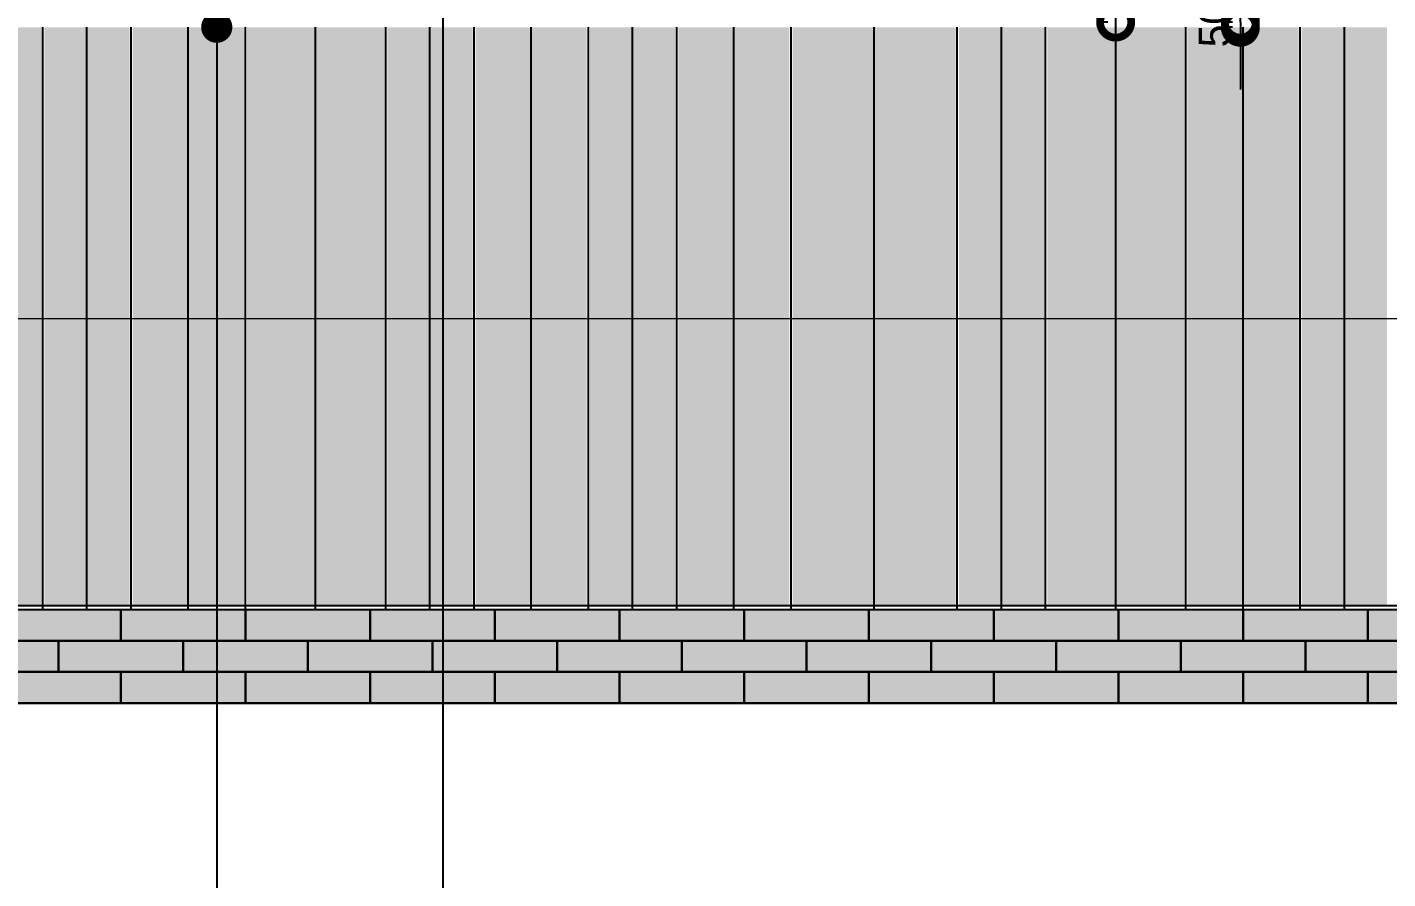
# Model space of a CAD drawing. Extents: x -430745 to 210250, y -41033 to 148500.
# Drawn here: x 98895 to 111988, y 35740 to 43929 of the extents above; entities that cross this region are included whole.
import ezdxf
from ezdxf.xclip import XClip

# ---------------------------------------------------------------- set-up
doc = ezdxf.new("R2010")
doc.units = 0
doc.header["$LTSCALE"] = 250
doc.header["$MEASUREMENT"] = 0
doc.header["$XCLIPFRAME"] = 2
doc.linetypes.add('ACAD_ISO05W100', pattern=[33, 24, -3, 0, -3, 0, -3])
doc.layers.get('0').update_dxf_attribs({"linetype": 'CONTINUOUS'})
doc.layers.get('Defpoints').update_dxf_attribs({"linetype": 'CONTINUOUS'})
for name, color, linetype in [('A-CEN', 1, 'CONTINUOUS'), ('A-DIM', 7, 'CONTINUOUS'), ('A-ELE-253', 253, 'CONTINUOUS'), ('A-ELE-7', 7, 'CONTINUOUS'), ('A-ELE-8', 8, 'CONTINUOUS'), ('A-ELE-8 해치', 8, 'CONTINUOUS'), ('A-ELE-8 해치(세로)', 8, 'CONTINUOUS'), ('A-HAT', 8, 'CONTINUOUS'), ('A-SITE', 2, 'ACAD_ISO05W100')]:
    doc.layers.add(name, color=color, linetype=linetype)
doc.layers.add('A-ELE-9', color=9, linetype='CONTINUOUS', lineweight=5)
doc.layers.add('NOPLOT', color=193, linetype='CONTINUOUS', plot=False)
doc.layers.add('NOPLOT-TEXT', color=41, linetype='CONTINUOUS', plot=False)
doc.styles.add('Gdim', font='')
doc.styles.get('Gdim').set_extended_font_data('Dotum')
doc.dimstyles.new('Gdim100', dxfattribs={"dimscale": 100, "dimtxt": 3, "dimasz": 6, "dimexe": 1.5, "dimexo": 2, "dimgap": 1, "dimtad": 1, "dimdec": 0, "dimzin": 0, "dimdsep": 46, "dimtxsty": 'Gdim', "dimblk": 'DOTSMALL', "dimcen": 1.5, "dimdle": 1.5, "dimclrd": 1, "dimclre": 1, "dimclrt": 256, "dimazin": 0, "dimtfac": 1, "dimtdec": 0, "dimtix": 1, "dimtmove": 2, "dimatfit": 3, "dimldrblk": 'DOTSMALL', "dimfxl": 1.5, "dimtolj": 1, "dimtzin": 0, "dimlwd": -1, "dimlwe": -1, "dimarcsym": 0})

# ---------------------------------------------------------------- blocks, each defined once
blk = doc.blocks.new('A-CEN-NORTH1')
at = {"layer": 'A-CEN'}
for p, q in [((14568911.9, -182238.1), (14568911.9, -289571.4)), ((14490100, -272425.9, 0), (14592511.9, -272425.9, 0))]:
    blk.add_line(p, q, dxfattribs=at)
blk = doc.blocks.new('_DotSmall')
at = {"color": 0, "linetype": 'ByBlock', "const_width": 0.5}
blk.add_lwpolyline([(-0.0625, 0, 1), (0.0625, 0, 1)], format="xyb", close=True, dxfattribs=at)
blk = doc.blocks.new('*D342')
at = {"layer": 'Defpoints', "color": 0, "transparency": 16777216}
for p in [(109495, 46454, 0), (109369, 43979), (109495, 43979, 0)]:
    blk.add_point(p, dxfattribs=at)
at = {"layer": 'NOPLOT', "color": 1, "transparency": 16777216}
for p, q in [((109369, 46604), (109369, 43829)), ((109295, 46454), (109219, 46454)), ((109295, 43979), (109219, 43979))]:
    blk.add_line(p, q, dxfattribs=at)
at = {"layer": 'NOPLOT', "color": 1, "transparency": 16777216, "xscale": 600, "yscale": 600, "zscale": 600}
for p, rotation in [((109369, 46454), 90), ((109369, 43979), 270)]:
    blk.add_blockref('_DotSmall', p, dxfattribs=dict(at, rotation=rotation))
at = {"layer": 'NOPLOT', "transparency": 16777216, "insert": (109119, 45216), "char_height": 300, "attachment_point": 5, "rotation": 90, "style": 'Gdim'}
blk.add_mtext('\\A1;2475', dxfattribs=at)
blk = doc.blocks.new('*D345')
at = {"layer": 'Defpoints', "color": 0, "transparency": 16777216}
for p in [(110569, 52479), (110695, 52479), (110695, 52429), (72095, 37429), (79695, 37429), (79695, 36904)]:
    blk.add_point(p, dxfattribs=at)
at = {"layer": 'NOPLOT', "color": 1, "transparency": 16777216}
for p, q in [((110569, 52479), (110569, 53079)), ((110495, 52479), (110419, 52479)), ((110495, 52429), (110419, 52429)), ((110569, 52429), (110569, 52479)), ((110569, 52429), (110569, 51829)), ((72095, 37229), (72095, 36754)), ((79695, 37229), (79695, 36754)), ((71945, 36904), (79845, 36904))]:
    blk.add_line(p, q, dxfattribs=at)
at = {"layer": 'NOPLOT', "color": 1, "transparency": 16777216, "xscale": 600, "yscale": 600, "zscale": 600}
for p, rotation in [((110569, 52479), 270), ((110569, 52429), 90), ((72095, 36904), 180)]:
    blk.add_blockref('_DotSmall', p, dxfattribs=dict(at, rotation=rotation))
blk.add_blockref('_DotSmall', (79695, 36904), dxfattribs=at)
at = {"layer": 'NOPLOT', "transparency": 16777216, "insert": (110319, 52454), "char_height": 300, "attachment_point": 5, "rotation": 90, "style": 'Gdim'}
blk.add_mtext('\\A1;50', dxfattribs=at)
at = {"layer": 'NOPLOT', "transparency": 16777216, "insert": (75895, 37183), "char_height": 300, "attachment_point": 5, "style": 'Gdim'}
blk.add_mtext('\\A1;7,600', dxfattribs=at)
blk = doc.blocks.new('*D346')
at = {"layer": 'Defpoints', "color": 0, "transparency": 16777216}
for p in [(110569, 43929), (110695, 43979, 0), (110695, 43929)]:
    blk.add_point(p, dxfattribs=at)
at = {"layer": 'NOPLOT', "color": 1, "transparency": 16777216}
for p, q in [((110569, 43979), (110569, 44579)), ((110495, 43979), (110419, 43979)), ((110495, 43929), (110419, 43929)), ((110569, 43979), (110569, 43929)), ((110569, 43929), (110569, 43329))]:
    blk.add_line(p, q, dxfattribs=at)
at = {"layer": 'NOPLOT', "color": 1, "transparency": 16777216, "xscale": 600, "yscale": 600, "zscale": 600}
for p, rotation in [((110569, 43979), 270), ((110569, 43929), 90)]:
    blk.add_blockref('_DotSmall', p, dxfattribs=dict(at, rotation=rotation))
at = {"layer": 'NOPLOT', "transparency": 16777216, "insert": (110319, 43954), "char_height": 300, "attachment_point": 5, "rotation": 90, "style": 'Gdim'}
blk.add_mtext('\\A1;50', dxfattribs=at)
blk = doc.blocks.new('A$C5877d68e')
at = {"layer": 'A-ELE-7'}
for p, q in [((60375, 600, 0), (60375, 6200, 0)), ((61350, 600, 0), (61350, 6200, 0)), ((62575, 600, 0), (62575, 6200, 0)), ((63675, 600, 0), (63675, 6200, 0)), ((64650, 600, 0), (64650, 6200, 0)), ((65625, 600, 0), (65625, 6200, 0)), ((66600, 600, 0), (66600, 6200, 0)), ((67950, 600, 0), (67950, 6200, 0)), ((69175, 600, 0), (69175, 6200, 0)), ((70275, 600, 0), (70275, 6200, 0)), ((71500, 600, 0), (71500, 6200, 0)), ((72475, 600, 0), (72475, 6200, 0))]:
    blk.add_line(p, q, dxfattribs=at)
at = {"layer": 'A-ELE-8'}
for p, q in [((59950, 600, 0), (59950, 6200, 0)), ((60800, 600, 0), (60800, 6200, 0)), ((61900, 600, 0), (61900, 6200, 0)), ((63250, 600, 0), (63250, 6200, 0)), ((64100, 600, 0), (64100, 6200, 0)), ((65200, 600, 0), (65200, 6200, 0)), ((66050, 600, 0), (66050, 6200, 0)), ((67150, 600, 0), (67150, 6200, 0)), ((68750, 600, 0), (68750, 6200, 0)), ((69600, 600, 0), (69600, 6200, 0)), ((70950, 600, 0), (70950, 6200, 0)), ((72050, 600, 0), (72050, 6200, 0))]:
    blk.add_line(p, q, dxfattribs=at)
blk = doc.blocks.new('*U203')
for p, q in [((20400, 0), (20400, 300)), ((21600, 0), (21600, 300)), ((22800, 0), (22800, 300)), ((24000, 0), (24000, 300)), ((25200, 0), (25200, 300)), ((26400, 0), (26400, 300)), ((27600, 0), (27600, 300)), ((28800, 0), (28800, 300)), ((30000, 0), (30000, 300)), ((31200, 0), (31200, 300)), ((32400, 0), (32400, 300))]:
    blk.add_line(p, q)
at = {"layer": 'NOPLOT'}
for points in [[(19200, 300), (20400, 300), (20400, 0), (19200, 0)], [(20400, 300), (21600, 300), (21600, 0), (20400, 0)], [(21600, 300), (22800, 300), (22800, 0), (21600, 0)], [(22800, 300), (24000, 300), (24000, 0), (22800, 0)], [(24000, 300), (25200, 300), (25200, 0), (24000, 0)], [(25200, 300), (26400, 300), (26400, 0), (25200, 0)], [(26400, 300), (27600, 300), (27600, 0), (26400, 0)], [(27600, 300), (28800, 300), (28800, 0), (27600, 0)], [(28800, 300), (30000, 300), (30000, 0), (28800, 0)], [(30000, 300), (31200, 300), (31200, 0), (30000, 0)], [(31200, 300), (32400, 300), (32400, 0), (31200, 0)], [(32400, 300), (33600, 300), (33600, 0), (32400, 0)]]:
    blk.add_lwpolyline(points, close=True, dxfattribs=at)
blk = doc.blocks.new('*U300')
for p, q in [((19200, 0), (19200, 300)), ((20400, 0), (20400, 300)), ((21600, 0), (21600, 300)), ((22800, 0), (22800, 300)), ((24000, 0), (24000, 300)), ((25200, 0), (25200, 300)), ((26400, 0), (26400, 300)), ((27600, 0), (27600, 300)), ((28800, 0), (28800, 300)), ((30000, 0), (30000, 300)), ((31200, 0), (31200, 300))]:
    blk.add_line(p, q)
at = {"layer": 'NOPLOT'}
for points in [[(18000, 300), (19200, 300), (19200, 0), (18000, 0)], [(19200, 300), (20400, 300), (20400, 0), (19200, 0)], [(20400, 300), (21600, 300), (21600, 0), (20400, 0)], [(21600, 300), (22800, 300), (22800, 0), (21600, 0)], [(22800, 300), (24000, 300), (24000, 0), (22800, 0)], [(24000, 300), (25200, 300), (25200, 0), (24000, 0)], [(25200, 300), (26400, 300), (26400, 0), (25200, 0)], [(26400, 300), (27600, 300), (27600, 0), (26400, 0)], [(27600, 300), (28800, 300), (28800, 0), (27600, 0)], [(28800, 300), (30000, 300), (30000, 0), (28800, 0)], [(30000, 300), (31200, 300), (31200, 0), (30000, 0)], [(31200, 300), (32400, 300), (32400, 0), (31200, 0)]]:
    blk.add_lwpolyline(points, close=True, dxfattribs=at)

msp = doc.modelspace()

# ---------------------------------------------------------------- hatches: boundary and pattern name
at = {"layer": 'A-ELE-253'}
h = msp.add_hatch(dxfattribs=at)
h.set_pattern_fill('AR-CONC', color=256, scale=3)
h.set_pattern_definition([(50, (-420500, 0), (546.554, -47.81726), [57.15, -628.65]), (355, (-420500, 0), (-105.7285, 573.1699), [45.72, -502.92]), (100.451, (-420454.45, -4), (440.8275, 525.35006), [48.57, -534.27]), (46.1842, (-420500, 152.4), (813.2371, -126.127), [85.725, -942.975]), (96.6356, (-420432.2, 141.9), (712.2127, 742.2767), [72.855, -801.405]), (351.184, (-420500, 152.4), (712.2138, 742.2754), [68.58, -754.38]), (21, (-420423.8, 114.3), (454.84464, -306.79656), [57.15, -628.65]), (326, (-420423.8, 114.3), (185.4061, 552.5639), [45.72, -502.92]), (71.4514, (-420385.9, 88.73), (640.24947, 245.76857), [48.57, -534.27]), (37.5, (-420500, 0), (9.26581, 253.66512), [0, -496.824, 0, -510.54, 0, -504.825]), (7.5, (-420500, 0), (200.45899, 300.54172), [0, -291.084, 0, -485.394, 0, -192.405]), (327.5, (-420669.93, 0), (406.771786, -17.18623), [0, -190.5, 0, -594.36, 0, -788.67]), (317.5, (-420746.13, 0), (444.38754, 76.27947), [0, -247.65, 0, -394.716, 0, -560.07])])
h.paths.add_polyline_path([(58095.3, 37628.9), (61295.3, 37628.9), (61295.3, 38328.9), (58095.3, 38328.9)])
h.paths.add_polyline_path([(38445.3, 37628.9), (50495.3, 37628.9), (50495.3, 38328.9), (38445.3, 38328.9)])
h.paths.add_polyline_path([(68895.3, 37628.9), (72095.3, 37628.9), (72095.3, 38328.9), (68895.3, 38328.9)])
h.paths.add_polyline_path([(81295.3, 37628.9), (84895.3, 37428.9), (124145.3, 37428.9), (124145.3, 38328.9), (79695.3, 38328.9), (79695.3, 37628.9)])
at = {"layer": 'A-ELE-8 해치'}
h = msp.add_hatch(dxfattribs=at)
h.set_pattern_fill('_USER', color=256, scale=300, pattern_type=0)
h.set_pattern_definition([(0, (38445.25, 38328.93), (0, 300), [])])
h.paths.add_polyline_path([(50495.3, 38328.9), (38445.3, 38328.9), (38445.3, 37628.9), (50495.3, 37628.9), (50495.3, 37828.9)])
h.paths.add_polyline_path([(61295.3, 37828.9), (61295.3, 38328.9), (58095.3, 38328.9), (58095.3, 37828.9), (58095.3, 37628.9), (61295.3, 37628.9)])
h.paths.add_polyline_path([(72095.3, 37828.9), (72095.3, 38328.9), (68895.3, 38328.9), (68895.3, 37828.9), (68895.3, 37628.9), (72095.3, 37628.9)])
h.paths.add_polyline_path([(124145.3, 38328.9), (79695.3, 38328.9), (79695.3, 37828.9), (79695.3, 37428.9), (124145.3, 37428.9)])
at = {"layer": 'A-HAT'}
h = msp.add_hatch(color=256, dxfattribs=at)
h.dxf.hatch_style = 1
h.set_gradient(color1=(214, 214, 214), color2=(214, 214, 214), rotation=180, tint=1)
h.paths.add_polyline_path([(98495.3, 38368.9), (99030.3, 38368.9), (99030.3, 43928.9), (98495.3, 43928.9)])
h = msp.add_hatch(color=256, dxfattribs=at)
h.dxf.hatch_style = 1
h.set_gradient(color1=(173, 173, 173), color2=(173, 173, 173), tint=1)
h.paths.add_polyline_path([(99060.3, 38368.9), (99470.3, 38368.9), (99470.3, 43928.9), (99060.3, 43928.9)])
h = msp.add_hatch(color=256, dxfattribs=at)
h.dxf.hatch_style = 1
h.set_gradient(color1=(214, 214, 214), color2=(214, 214, 214), rotation=180, tint=1)
h.paths.add_polyline_path([(99470.3, 38368.9), (99880.3, 38368.9), (99880.3, 43928.9), (99470.3, 43928.9)])
h = msp.add_hatch(color=256, dxfattribs=at)
h.dxf.hatch_style = 1
h.set_gradient(color1=(173, 173, 173), color2=(173, 173, 173), tint=1)
h.paths.add_polyline_path([(99910.3, 38368.9), (100445.3, 38368.9), (100445.3, 43928.9), (99910.3, 43928.9)])
h = msp.add_hatch(color=256, dxfattribs=at)
h.dxf.hatch_style = 1
h.set_gradient(color1=(214, 214, 214), color2=(214, 214, 214), rotation=180, tint=1)
h.paths.add_polyline_path([(100445.3, 38368.9), (100980.3, 38368.9), (100980.3, 43928.9), (100445.3, 43928.9)])
h = msp.add_hatch(color=256, dxfattribs=at)
h.dxf.hatch_style = 1
h.set_gradient(color1=(173, 173, 173), color2=(173, 173, 173), tint=1)
h.paths.add_polyline_path([(101010.3, 38368.9), (101670.3, 38368.9), (101670.3, 43928.9), (101010.3, 43928.9)])
h = msp.add_hatch(color=256, dxfattribs=at)
h.dxf.hatch_style = 1
h.set_gradient(color1=(214, 214, 214), color2=(214, 214, 214), rotation=180, tint=1)
h.paths.add_polyline_path([(101670.3, 38368.9), (102330.3, 38368.9), (102330.3, 43928.9), (101670.3, 43928.9)])
h = msp.add_hatch(color=256, dxfattribs=at)
h.dxf.hatch_style = 1
h.set_gradient(color1=(173, 173, 173), color2=(173, 173, 173), tint=1)
h.paths.add_polyline_path([(102360.3, 38368.9), (102770.3, 38368.9), (102770.3, 43928.9), (102360.3, 43928.9)])
h = msp.add_hatch(color=256, dxfattribs=at)
h.dxf.hatch_style = 1
h.set_gradient(color1=(214, 214, 214), color2=(214, 214, 214), rotation=180, tint=1)
h.paths.add_polyline_path([(102770.3, 38368.9), (103180.3, 38368.9), (103180.3, 43928.9), (102770.3, 43928.9)])
h = msp.add_hatch(color=256, dxfattribs=at)
h.dxf.hatch_style = 1
h.set_gradient(color1=(173, 173, 173), color2=(173, 173, 173), tint=1)
h.paths.add_polyline_path([(103210.3, 38368.9), (103745.3, 38368.9), (103745.3, 43928.9), (103210.3, 43928.9)])
h = msp.add_hatch(color=256, dxfattribs=at)
h.dxf.hatch_style = 1
h.set_gradient(color1=(214, 214, 214), color2=(214, 214, 214), rotation=180, tint=1)
h.paths.add_polyline_path([(103745.3, 38368.9), (104280.3, 38368.9), (104280.3, 43928.9), (103745.3, 43928.9)])
h = msp.add_hatch(color=256, dxfattribs=at)
h.dxf.hatch_style = 1
h.set_gradient(color1=(173, 173, 173), color2=(173, 173, 173), tint=1)
h.paths.add_polyline_path([(104310.3, 38368.9), (104720.3, 38368.9), (104720.3, 43928.9), (104310.3, 43928.9)])
h = msp.add_hatch(color=256, dxfattribs=at)
h.dxf.hatch_style = 1
h.set_gradient(color1=(214, 214, 214), color2=(214, 214, 214), rotation=180, tint=1)
h.paths.add_polyline_path([(104720.3, 38368.9), (105130.3, 38368.9), (105130.3, 43928.9), (104720.3, 43928.9)])
h = msp.add_hatch(color=256, dxfattribs=at)
h.dxf.hatch_style = 1
h.set_gradient(color1=(173, 173, 173), color2=(173, 173, 173), tint=1)
h.paths.add_polyline_path([(105160.3, 38368.9), (105695.3, 38368.9), (105695.3, 43928.9), (105160.3, 43928.9)])
h = msp.add_hatch(color=256, dxfattribs=at)
h.dxf.hatch_style = 1
h.set_gradient(color1=(214, 214, 214), color2=(214, 214, 214), rotation=180, tint=1)
h.paths.add_polyline_path([(105695.3, 38368.9), (106230.3, 38368.9), (106230.3, 43928.9), (105695.3, 43928.9)])
h = msp.add_hatch(color=256, dxfattribs=at)
h.dxf.hatch_style = 1
h.set_gradient(color1=(173, 173, 173), color2=(173, 173, 173), tint=1)
h.paths.add_polyline_path([(106260.3, 38368.9), (107045.3, 38368.9), (107045.3, 43928.9), (106260.3, 43928.9)])
h = msp.add_hatch(color=256, dxfattribs=at)
h.dxf.hatch_style = 1
h.set_gradient(color1=(214, 214, 214), color2=(214, 214, 214), rotation=180, tint=1)
h.paths.add_polyline_path([(107045.3, 38368.9), (107830.3, 38368.9), (107830.3, 43928.9), (107045.3, 43928.9)])
h = msp.add_hatch(color=256, dxfattribs=at)
h.dxf.hatch_style = 1
h.set_gradient(color1=(173, 173, 173), color2=(173, 173, 173), tint=1)
h.paths.add_polyline_path([(107860.3, 38368.9), (108270.3, 38368.9), (108270.3, 43928.9), (107860.3, 43928.9)])
h = msp.add_hatch(color=256, dxfattribs=at)
h.dxf.hatch_style = 1
h.set_gradient(color1=(214, 214, 214), color2=(214, 214, 214), rotation=180, tint=1)
h.paths.add_polyline_path([(108270.3, 38368.9), (108680.3, 38368.9), (108680.3, 43928.9), (108270.3, 43928.9)])
h = msp.add_hatch(color=256, dxfattribs=at)
h.dxf.hatch_style = 1
h.set_gradient(color1=(173, 173, 173), color2=(173, 173, 173), tint=1)
h.paths.add_polyline_path([(108710.3, 38368.9), (109370.3, 38368.9), (109370.3, 43928.9), (108710.3, 43928.9)])
h = msp.add_hatch(color=256, dxfattribs=at)
h.dxf.hatch_style = 1
h.set_gradient(color1=(214, 214, 214), color2=(214, 214, 214), rotation=180, tint=1)
h.paths.add_polyline_path([(109370.3, 38368.9), (110030.3, 38368.9), (110030.3, 43928.9), (109370.3, 43928.9)])
h = msp.add_hatch(color=256, dxfattribs=at)
h.dxf.hatch_style = 1
h.set_gradient(color1=(173, 173, 173), color2=(173, 173, 173), tint=1)
h.paths.add_polyline_path([(110060.3, 38368.9), (110595.3, 38368.9), (110595.3, 43928.9), (110060.3, 43928.9)])
h = msp.add_hatch(color=256, dxfattribs=at)
h.dxf.hatch_style = 1
h.set_gradient(color1=(214, 214, 214), color2=(214, 214, 214), rotation=180, tint=1)
h.paths.add_polyline_path([(110595.3, 38368.9), (111130.3, 38368.9), (111130.3, 43928.9), (110595.3, 43928.9)])
h = msp.add_hatch(color=256, dxfattribs=at)
h.dxf.hatch_style = 1
h.set_gradient(color1=(173, 173, 173), color2=(173, 173, 173), tint=1)
h.paths.add_polyline_path([(111160.3, 38368.9), (111570.3, 38368.9), (111570.3, 43928.9), (111160.3, 43928.9)])
h = msp.add_hatch(color=256, dxfattribs=at)
h.dxf.hatch_style = 1
h.set_gradient(color1=(214, 214, 214), color2=(214, 214, 214), rotation=180, tint=1)
h.paths.add_polyline_path([(111570.3, 38368.9), (111980.3, 38368.9), (111980.3, 43928.9), (111570.3, 43928.9)])

# ---------------------------------------------------------------- linework, layer by layer
at = {"layer": 'A-ELE-7'}
for p, q in [((79695.3, 38368.9), (124345.3, 38368.9)), ((79695.3, 38328.9), (124145.3, 38328.9))]:
    msp.add_line(p, q, dxfattribs=at)
at = {"layer": 'A-ELE-9'}
msp.add_line((79695.3, 41128.9), (124345.3, 41128.9, 0), dxfattribs=at)
at = {"layer": 'A-SITE', "linetype": 'Continuous', "elevation": 0}
msp.add_lwpolyline([(29145.3, 37628.9), (81295.3, 37628.9), (84895.3, 37428.9), (126195.3, 37428.9), (126195.3, 37328.9), (135595.3, 37328.9), (135595.3, 37428.9)], dxfattribs=at)
at = {"layer": 'NOPLOT-TEXT', "linetype": 'Continuous', "const_width": 149.5, "elevation": 0}
msp.add_lwpolyline([(100643.9, 43928.9, -1), (100794.4, 43928.9, -1)], format="xyb", close=True, dxfattribs=at)
at = {"layer": 'NOPLOT-TEXT', "linetype": 'Continuous', "elevation": 0}
msp.add_lwpolyline([(100719.2, 43792.8), (100719.2, 26265.3), (101719.2, 26265.3)], dxfattribs=at)

# ---------------------------------------------------------------- block references
at = {"layer": 'A-DIM'}
msp.add_blockref('A-CEN-NORTH1', (-14466016.6, 310154.8), dxfattribs=at)
at = {"layer": 'A-ELE-8'}
msp.add_blockref('A$C5877d68e', (39095.3, 37728.9), dxfattribs=at)
at = {"layer": 'A-ELE-8 해치(세로)'}
ref = msp.add_blockref('*U203', (79395.3, 38028.9, 0), dxfattribs=at)
XClip(ref).set_block_clipping_path([(44749.9999999716, 300.0000000099), (44749.9999999716, -599.99999999), (5500.0012255522, -599.9999999753), (1900.0014325292, -399.9999999753), (299.9999999679, -399.9999999753), (300, 300)])
ref = msp.add_blockref('*U300', (79995.3, 37728.9, 0), dxfattribs=at)
XClip(ref).set_block_clipping_path([(44149.9999999716, 600.0000000099), (44149.9999999716, -299.99999999), (4900.0012255522, -299.9999999753), (1300.0014325292, -99.9999999753), (-300.0000000321, -99.9999999753), (-300, 600)])
ref = msp.add_blockref('*U203', (79395.3, 37428.9, 0), dxfattribs=at)
XClip(ref).set_block_clipping_path([(44749.9999999716, 900.0000000099), (44749.9999999716, 0.00000001), (5500.0012255522, 0.0000000247), (1900.0014325292, 200.0000000247), (299.9999999679, 200.0000000247), (300, 900)])

# ---------------------------------------------------------------- dimensions: what is measured, and where the dimension line sits
at = {"layer": 'NOPLOT'}
for base, p1, p2, picture, middle in [((110568.7, 52478.9), (110695.3, 52428.9), (110695.3, 52478.9), '*D345', (110318.5, 52453.9)), ((109368.7, 43978.9), (109495.3, 46453.9, 0), (109495.3, 43978.9, 0), '*D342', (109118.5, 45216.4)), ((110568.7, 43928.9), (110695.3, 43978.9, 0), (110695.3, 43928.9), '*D346', (110318.5, 43953.9))]:
    dim = msp.add_linear_dim(base=base, p1=p1, p2=p2, angle=90, dimstyle='Gdim100', dxfattribs=at)
    dim.commit()
    dim.dimension.update_dxf_attribs({"geometry": picture, "text_midpoint": middle})

doc.saveas('drawing.dxf')
